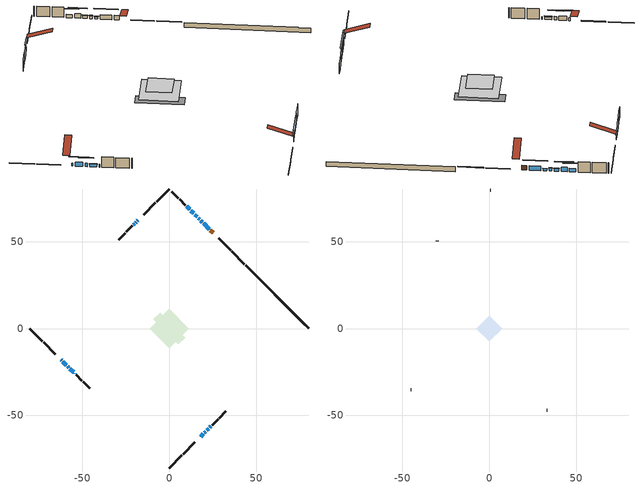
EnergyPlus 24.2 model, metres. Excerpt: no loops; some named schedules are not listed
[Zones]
conditioned space
 floor outside (Floor1 construction): -2.49,0 0,2.49 2.49,0 0,-2.49 z0.35
 floor adiabatic (AdiabaticFloorConstruction): -11.28,0 0,11.28 11.28,0 0,-11.28 z2.79
 floor foundation (Slab1 construction): -9.11,5.2 -5.2,9.11 9.11,-5.2 5.2,-9.11 z-1.94
 wall outside (RimJoist1 construction): 0,-80.38 7.31,-73.07 / -80.38,0 -73.07,-7.31 / 0,80.38 -7.31,73.07 / 43.3,37.08 35.99,44.4 z0.35:0.65
 wall outside (RimJoist2 construction): 7.97,-72.41 14.8,-65.58 / -72.41,-7.97 -65.58,-14.8 / -7.97,72.41 -14.8,65.58 / 35.33,45.05 28.5,51.88 z0.35:0.65
 wall outside (AdiabaticWallConstruction 1): 25.26,55.12 23.75,56.63 z0.35:2.38
 wall outside (AdiabaticWallConstruction): -62.35,-18.04 -62.02,-18.36 / 17.5,62.88 16.75,63.63 / -57.21,-23.17 -55.16,-25.22 / -54.51,-25.88 -54.36,-26.02 / -19.02,61.37 -19.31,61.07 / -19.97,60.41 -20.65,59.73 / 23.35,-57.03 24.03,-56.35 z0.35:1.57; 23.09,57.29 19.79,60.6 / 14.1,66.28 12.42,67.97 z0.35:2.38; -18.04,62.35 -18.36,62.02 z0.35:1.49; 18.04,-62.35 19.65,-60.73 z0.35:2.89; 20.31,-60.07 20.96,-59.42 z0.35:1.47; -61.36,-19.02 -59.21,-21.17 z0.35:2.23; -58.55,-21.83 -57.87,-22.51 z0.35:1.98; 19.13,61.25 18.16,62.22 z0.35:1.19; 16.09,64.29 14.76,65.62 z0.35:1.55; 21.61,-58.77 22.69,-57.69 z0.35:0.91; 11.76,68.62 10,70.38 z0.35:1.87
 wall outside (Wall1 construction): 24.69,-55.69 28.09,-52.29 / -53.7,-26.68 -50.3,-30.08 / -21.31,59.07 -24.71,55.67 / 9.34,71.04 5.94,74.44 z0.35:5.23
 wall outside (Wall2 construction): 28.75,-51.63 32.58,-47.81 / -49.64,-30.74 -45.82,-34.57 / -25.37,55.01 -29.2,51.19 / 5.28,75.1 1.45,78.93 z0.35:5.23
 wall foundation (FoundationWall1 construction): 43.96,36.42,-1.94 43.96,36.42,0.35 76.74,3.64,0.35 76.74,3.64,0.18 80.38,0,0.18 80.38,0,-1.94
 window (WindowConstruction 12): -62.34,-18.04 -62.02,-18.36 z0.35:1.57
 window (WindowConstruction 2): 23.09,57.29 19.79,60.6 z0.35:2.38
 window (WindowConstruction 3): -18.04,62.34 -18.36,62.02 z0.35:1.49
 window (WindowConstruction 4): 18.04,-62.34 19.65,-60.73 z0.35:2.89
 window (WindowConstruction 5): 20.31,-60.07 20.96,-59.42 z0.35:1.47
 window (WindowConstruction 6): -61.36,-19.02 -59.21,-21.17 z0.35:2.23
 window (WindowConstruction 7): -58.55,-21.83 -57.87,-22.51 z0.35:1.97
 window (WindowConstruction 8): 19.13,61.25 18.16,62.22 z0.35:1.19
 window (WindowConstruction 9): 17.5,62.88 16.75,63.63 z0.35:1.57
 window (WindowConstruction 10): 16.09,64.29 14.76,65.62 z0.35:1.54
 window (WindowConstruction 11): -57.21,-23.17 -55.16,-25.22 z0.35:1.57
 window (WindowConstruction 17): 21.61,-58.77 22.69,-57.69 z0.35:0.91
 window (WindowConstruction 13): -54.51,-25.88 -54.36,-26.02 z0.35:1.57
 window (WindowConstruction 14): -19.02,61.36 -19.31,61.07 z0.35:1.57
 window (WindowConstruction 15): -19.97,60.41 -20.65,59.73 z0.35:1.57
 window (WindowConstruction 16): 23.35,-57.03 24.03,-56.35 z0.35:1.57
 window (WindowConstruction): 14.1,66.28 12.42,67.97 z0.35:2.38
 window (WindowConstruction 1): 11.76,68.62 10,70.38 z0.35:1.87
 door (Door): 25.26,55.12 23.75,56.63 z0.35:2.38
 ceiling adiabatic (AdiabaticFloorConstruction): 0,-11.28 11.28,0 0,11.28 -11.28,0 z2.79
attic - vented
 floor to conditioned space (Floor2 construction Reversed): -7.49,0 0,7.49 7.49,0 0,-7.49 z5.23
 wall outside (Wall3 construction): 33.23,-47.15 33.37,-47.01 / -45.16,-35.22 -45.02,-35.36 / -29.85,50.53 -29.99,50.39 / 0.8,79.58 0.66,79.72 z0.35:5.23
 roof outside (Roof1 construction): 17.38,-63,5.23 10.09,-55.71,8.67 8.16,-57.63,8.67 15.46,-64.92,5.23; -63,-17.38,5.23 -55.71,-10.09,8.67 -57.63,-8.16,8.67 -64.92,-15.46,5.23; -17.38,63,5.23 -10.09,55.71,8.67 -8.16,57.63,8.67 -15.46,64.92,5.23; 25.92,54.46,5.23 18.63,47.17,8.67 20.55,45.24,8.67 27.84,52.54,5.23
shading: 17.92,62.46 24.96,55.42 25.25,55.72 18.21,62.75 z5.02; -20.23,60.16 -16.17,64.21 -16.46,64.5 -20.52,60.45 z4.13; 21.52,-58.86 16.17,-64.21 16.46,-64.5 21.81,-59.15 z5.53; 22.82,-57.56 18.44,-61.94 18.73,-62.23 23.11,-57.85 z4.11; -57.34,-23.04 -63.23,-17.15 -63.52,-17.44 -57.63,-23.33 z4.87; -56,-24.38 -60.42,-19.96 -60.71,-20.25 -56.29,-24.67 z4.61; 18.02,62.36 19.27,61.11 19.56,61.4 18.31,62.66 z1.39; 16.61,63.78 17.64,62.74 17.94,63.03 16.9,64.07 z1.77; 14.62,65.76 16.23,64.15 16.52,64.44 14.91,66.05 z1.75; -55.02,-25.36 -57.35,-23.03 -57.65,-23.32 -55.31,-25.65 z1.77; 26.29,-54.1 18.02,-62.36 18.31,-62.65 26.58,-54.39 z5.99; 10.55,69.83 15.97,64.41 16.26,64.7 10.84,70.12 z5.02; 8.13,72.25 13.63,66.76 13.92,67.05 8.42,72.54 z4.51
[Building]
Building 1: Terrain=Suburbs
[Site:Location]
Toronto City Centre_ON: Latitude {deg}=43.63; Longitude {deg}=-79.39; Time Zone {hr}=-5; Elevation {m}=77; Keep Site Location Information=Yes
[Site:GroundTemperature:Shallow]
5.01852, 3.26908, 3.12898, 3.95918, 7.29196, 10.6092, 13.4851, 15.3069, 15.4617, 13.9799, 11.1774, 7.9619
[Site:WaterMainsTemperature]
Calculation Method=Schedule; Temperature Schedule=mains temperature schedule
[Material] Roughness=Rough; Thermal Absorptance=0.9
Name | Thickness {m} | Conductivity {W/m-K} | Density {kg/m3} | Specific Heat {J/kg-K} | Solar Absorptance | Visible Absorptance
asphalt or fiberglass shingles | 0.00635 | 0.162714 | 1121.4 | 1465.45 | 0.4 | 0.4
ceiling loosefill ins | 0.0846667 | 0.0480833 | 16.02 | 1046.75 | 0.7 | 0.7
ceiling stud and cavity | 0.1397 | 0.126736 | 65.682 | 1177.47 | 0.7 | 0.7
concrete 4.0 in. | 0.1016 | 1.803125 | 2242.8 | 837.4 | 0.7 | 0.7
concrete 8.0 in. | 0.2032 | 1.803125 | 2242.8 | 837.4 | 0.7 | 0.7
door material | 0.04445 | 0.053851 | 512.64 | 1214.23 | 0.7 | 0.7
exterior vertical ins | 0.0102688 | 0.029427 | 32.04 | 1214.23 | 0.7 | 0.7
floor covering | 0.0127 | 0.0433444 | 54.468 | 1339.84 | 0.6 | 0.6
floor rigid ins | 0.051816 | 0.029427 | 32.04 | 1214.23 | 0.7 | 0.7
floor rigid ins 1; wall rigid ins | 0.512978 | 0.029427 | 32.04 | 1214.23 | 0.7 | 0.7
floor stud and cavity | 0.1397 | 0.35706 | 92.3553 | 1139.71 | 0.7 | 0.7
floor stud and cavity 1 | 0.1397 | 1.75129 | 37.0049 | 1207.88 | 0.7 | 0.7
furniture material conditioned space 1 | 0.1524 | 0.115458 | 640.8 | 1214.23 | 0.6 | 0.6
gypsum board | 0.0127 | 0.160291 | 801 | 837.4 | 0.6 | 0.6
gypsum board 1 | 0.0127 | 0.160291 | 801 | 837.4 | 0.7 | 0.7
osb sheathing 0.5 in. | 0.0127 | 0.115458 | 512.64 | 1214.23 | 0.7 | 0.7
osb sheathing 0.75 in. | 0.01905 | 0.115458 | 512.64 | 1214.23 | 0.7 | 0.7
osb sheathing 2.0 in. | 0.0508 | 0.115458 | 512.64 | 1214.23 | 0.7 | 0.7
rim joist stud and cavity | 0.0508 | 0.0451784 | 125.044 | 1163.47 | 0.6 | 0.6
rim joist stud and cavity 1 | 0.0508 | 0.0381321 | 125.044 | 1163.47 | 0.6 | 0.6
wall stud and cavity | 0.1397 | 0.097828 | 139.0536 | 1170.24 | 0.7 | 0.7
wall stud and cavity 1 | 0.1397 | 0.0980698 | 139.0536 | 1170.24 | 0.7 | 0.7
wall stud and cavity 2 | 0.0889 | 6.9971 | 50.32683 | 1063.81 | 0.6 | 0.6
wall stud and cavity 3 | 0.0889 | 0.380278 | 52.3479 | 1209.89 | 0.7 | 0.7
wall stud and cavity 4 | 0.0889 | 0.391764 | 83.0341 | 1211.67 | 0.7 | 0.7
wood siding | 0.0254 | 0.102417 | 544.68 | 1172.36 | 0.4 | 0.4
wood siding 1 | 0.00254 | 0.102417 | 544.68 | 1172.36 | 0.4 | 0.4
wood siding 2; wood siding 3; wood siding 4 | 0.0254 | 0.102417 | 544.68 | 1172.36 | 0.7 | 0.7
[WindowMaterial:SimpleGlazingSystem]
Name | U-Factor {W/m2-K} | Solar Heat Gain Coefficient
WindowMaterial | 2.353531 | 0.57
WindowMaterial 1 | 2.18149 | 0.65
WindowMaterial 10 | 2.3717 | 0.56
WindowMaterial 11 | 2.49037 | 0.51
WindowMaterial 12 | 2.824805 | 0.38
WindowMaterial 13 | 2.86285 | 0.38
WindowMaterial 14 | 2.322302 | 0.56
WindowMaterial 15 | 2.33479 | 0.6
WindowMaterial 16 | 2.4563 | 0.55
WindowMaterial 2 | 2.12698 | 0.67
WindowMaterial 3 | 2.46539 | 0.55
WindowMaterial 4 | 2.146284 | 0.67
WindowMaterial 5 | 2.31549 | 0.6
WindowMaterial 6 | 2.15083 | 0.66
WindowMaterial 7 | 2.43075 | 0.54
WindowMaterial 8 | 2.64424 | 0.44
WindowMaterial 9 | 2.47618 | 0.52
[Construction]
AdiabaticFloorConstruction: floor stud and cavity 1, floor rigid ins 1, osb sheathing 0.75 in., floor covering
AdiabaticWallConstruction: wood siding 3, wall rigid ins, wall stud and cavity 3, gypsum board
AdiabaticWallConstruction 1: wood siding 4, wall rigid ins, wall stud and cavity 3, gypsum board
Door: door material
Floor1 construction: floor stud and cavity, floor rigid ins, osb sheathing 0.75 in., floor covering
Floor2 construction Reversed: gypsum board, ceiling stud and cavity, ceiling loosefill ins
FoundationWall1 construction: concrete 8.0 in., gypsum board 1
furniture construction conditioned space 1: furniture material conditioned space 1
PartitionWallConstruction: gypsum board, wall stud and cavity 4, gypsum board
RimJoist1 construction: wood siding 2, osb sheathing 2.0 in., rim joist stud and cavity
RimJoist2 construction: wood siding 2, osb sheathing 2.0 in., rim joist stud and cavity 1
Roof1 construction: asphalt or fiberglass shingles
Slab1 construction: concrete 4.0 in.
Wall1 construction: wood siding, osb sheathing 0.5 in., wall stud and cavity, gypsum board
Wall2 construction: wood siding, osb sheathing 0.5 in., wall stud and cavity 1, gypsum board
Wall3 construction: wood siding 1, wall stud and cavity 2
WindowConstruction: WindowMaterial
WindowConstruction 1: WindowMaterial 1
WindowConstruction 10: WindowMaterial 10
WindowConstruction 11: WindowMaterial 11
WindowConstruction 12: WindowMaterial 12
WindowConstruction 13: WindowMaterial 13
WindowConstruction 14: WindowMaterial 14
WindowConstruction 15; WindowConstruction 16: WindowMaterial 15
WindowConstruction 17: WindowMaterial 16
WindowConstruction 2: WindowMaterial 2
WindowConstruction 3: WindowMaterial 3
WindowConstruction 4: WindowMaterial 4
WindowConstruction 5: WindowMaterial 5
WindowConstruction 6: WindowMaterial 6
WindowConstruction 7: WindowMaterial 7
WindowConstruction 8: WindowMaterial 8
WindowConstruction 9: WindowMaterial 9
[Zone] Multiplier=1; Part of Total Floor Area=Yes
Name | Volume {m3}
attic - vented | 62.6213
conditioned space | 953.4
[Space]
Name | Zone | Volume {m3}
attic - vented 1 | attic - vented | 62.6213
conditioned space 1 | conditioned space | 953.4
[ZoneInfiltration:EffectiveLeakageArea]
infil attic - vented 1: Zone or Space=attic - vented 1; Schedule=Always On Discrete; Effective Air Leakage Area {cm2}=4723.37; Stack Coefficient=0.000578247; Wind Coefficient=1.62471e-05
[ZoneMixing]
whole house fan mix: Zone or Space=attic - vented; Schedule=Always On Continuous; Design Flow Rate Calculation Method=Flow/Zone; Design Flow Rate {m3/s}=0; Source Zone or Space=conditioned space
[SurfaceProperty:ExposedFoundationPerimeter]
Slab1: Exposed Perimeter Calculation Method=TotalExposedPerimeter; Total Exposed Perimeter {m}=51.512
[InternalMass] Zone or ZoneList=conditioned space; Space or SpaceList=conditioned space 1
Name | Construction | Surface Area {m2}
furniture mass conditioned space 1 | furniture construction conditioned space 1 | 151.428
partition wall mass | PartitionWallConstruction | 378.57
[Lights]
interior lighting: Zone or ZoneList or Space or SpaceList=conditioned space 1; Schedule=interior lighting schedule; Design Level Calculation Method=LightingLevel; Lighting Level {W}=343.2; Return Air Fraction=0; Fraction Radiant=0.6; Fraction Visible=0.2; Fraction Replaceable=1
[People]
occupants: Zone or ZoneList or Space or SpaceList=conditioned space 1; Number of People Schedule=occupants schedule; Number of People Calculation Method=People; Number of People=3; Fraction Radiant=0.314171; Sensible Heat Fraction=0.56303; Activity Level Schedule=occupants activity schedule; Carbon Dioxide Generation Rate {m3/s-W}=0; Enable ASHRAE 55 Comfort Warnings=No; Mean Radiant Temperature Calculation Type=EnclosureAveraged
[ElectricEquipment] Zone or ZoneList or Space or SpaceList=conditioned space 1; Design Level Calculation Method=EquipmentLevel
Name | Schedule | Design Level {W} | Fraction Latent | Fraction Radiant | Fraction Lost
clothes dryer | clothes dryer schedule | 140.772 | 0.015 | 0.081 | 0.85
clothes washer | clothes washer schedule | 32.1985 | 0.03 | 0.162 | 0.7
cooking range | cooking range schedule | 215.147 | 0.08 | 0.432 | 0.2
dishwasher | dishwasher schedule | 66.8632 | 0.3 | 0.18 | 0.4
fridge | fridge schedule | 72.9452 | 0 | 0.6 | 0
mech vent bath fan 0 | mech vent bath fan 0 schedule | 50.2 | 0 | 0 | 1
mech vent bath fan 1 | mech vent bath fan 1 schedule | 50.2 | 0 | 0 | 1
mech vent bath fan 2 | mech vent bath fan 2 schedule | 50.2 | 0 | 0 | 1
mech vent house fan | mech vent house fan schedule | 0 | 0 | 0 | 1
mech vent house fan cfis | mech vent house fan cfis schedule | 0 | 0 | 0 | 0
mech vent range fan 0 | mech vent range fan 0 schedule | 57 | 0 | 0 | 1
misc plug loads | misc plug loads schedule | 494.7 | 0.045 | 0.513 | 0.1
whole house fan | Always On Discrete | 0 | 0 | 0 | 1
[OtherEquipment] Zone or ZoneList or Space or SpaceList=conditioned space 1; Design Level Calculation Method=EquipmentLevel
Name | Fuel Type | Schedule | Design Level {W} | Fraction Latent | Fraction Radiant | Fraction Lost
clothes dryer 1 | Electricity | clothes dryer schedule | 0 | 0.015 | 0.081 | 0.85
cooking range 1 | Electricity | cooking range schedule | 0 | 0.08 | 0.432 | 0.2
general water use latent | None | general water use schedule | 62.594 | 1 | 0 | 0
general water use sensible | None | general water use schedule | -61.6891 | 0 | 0.6 | 0
mech vent house fan latent load | None | Always On Discrete | 0 | 1 | 0 | 0
mech vent house fan sensible load | None | Always On Discrete | 0 | 0 | 0 | 0
water heater energy adjustment1 | NaturalGas | Always On Discrete | 0.01 | 0 | 0 | 1
[ZoneInfiltration:DesignFlowRate] Zone or ZoneList or Space or SpaceList=conditioned space 1; Schedule=Always On Discrete; Design Flow Rate Calculation Method=Flow/Zone; Design Flow Rate {m3/s}=0
infil flow; natural vent flow; whole house fan flow
[Foundation:Kiva]
Foundation Kiva 1: Initial Indoor Air Temperature {C}=18; Wall Height Above Grade {m}=0.350002; Wall Depth Below Slab {m}=0.2032; Custom Block Material Name 1=exterior vertical ins; Custom Block Depth 1 {m}=2.28999; Custom Block X Position 1 {m}=0.2159; Custom Block Z Position 1 {m}=0
[Foundation:Kiva:Settings]
Soil Conductivity {W/m-K}=0.849921; Soil Density {kg/m3}=1842.3; Soil Specific Heat {J/kg-K}=418.7; Ground Solar Absorptivity=0.9; Ground Thermal Absorptivity=0.9; Ground Surface Roughness {m}=0.03; Far-Field Width {m}=40; Deep-Ground Boundary Condition=ZeroFlux; Deep-Ground Depth {m}=40; Minimum Cell Dimension {m}=0.2; Maximum Cell Growth Coefficient=3; Simulation Timestep=Timestep
[Exterior:Lights]
exterior lighting: Schedule=exterior lighting schedule; Design Level {W}=75.6
[Schedule:Constant]
Name | Hourly Value
Always On Continuous; mech vent house fan schedule; mech vent house fan cfis schedule; Always On Discrete | 1
occupants activity schedule | 117.228
fridge schedule | 0
[Schedule:Week:Daily]
interior lighting schedule Week Rule - Jan1-Jan27: interior lighting schedule day, interior lighting schedule day, interior lighting schedule day, interior lighting schedule day, interior lighting schedule day, interior lighting schedule day, interior lighting schedule day, interior lighting schedule default day, interior lighting schedule default day, interior lighting schedule default day, interior lighting schedule default day, interior lighting schedule default day
interior lighting schedule Week Rule - Jan28-Feb3: interior lighting schedule day, interior lighting schedule day, interior lighting schedule day, interior lighting schedule day, interior lighting schedule day 1, interior lighting schedule day 1, interior lighting schedule day 1, interior lighting schedule default day, interior lighting schedule default day, interior lighting schedule default day, interior lighting schedule default day, interior lighting schedule default day
interior lighting schedule Week Rule - Feb4-Feb24: interior lighting schedule day 1, interior lighting schedule day 1, interior lighting schedule day 1, interior lighting schedule day 1, interior lighting schedule day 1, interior lighting schedule day 1, interior lighting schedule day 1, interior lighting schedule default day, interior lighting schedule default day, interior lighting schedule default day, interior lighting schedule default day, interior lighting schedule default day
interior lighting schedule Week Rule - Feb25-Mar3: interior lighting schedule day 1, interior lighting schedule day 1, interior lighting schedule day 1, interior lighting schedule day 1, interior lighting schedule day 2, interior lighting schedule day 2, interior lighting schedule day 2, interior lighting schedule default day, interior lighting schedule default day, interior lighting schedule default day, interior lighting schedule default day, interior lighting schedule default day
interior lighting schedule Week Rule - Mar4-Mar31: interior lighting schedule day 2, interior lighting schedule day 2, interior lighting schedule day 2, interior lighting schedule day 2, interior lighting schedule day 2, interior lighting schedule day 2, interior lighting schedule day 2, interior lighting schedule default day, interior lighting schedule default day, interior lighting schedule default day, interior lighting schedule default day, interior lighting schedule default day
interior lighting schedule Week Rule - Apr1-Apr28: interior lighting schedule day 3, interior lighting schedule day 3, interior lighting schedule day 3, interior lighting schedule day 3, interior lighting schedule day 3, interior lighting schedule day 3, interior lighting schedule day 3, interior lighting schedule default day, interior lighting schedule default day, interior lighting schedule default day, interior lighting schedule default day, interior lighting schedule default day
interior lighting schedule Week Rule - Apr29-May5: interior lighting schedule day 3, interior lighting schedule day 3, interior lighting schedule day 4, interior lighting schedule day 4, interior lighting schedule day 4, interior lighting schedule day 4, interior lighting schedule day 4, interior lighting schedule default day, interior lighting schedule default day, interior lighting schedule default day, interior lighting schedule default day, interior lighting schedule default day
interior lighting schedule Week Rule - May6-May26: interior lighting schedule day 4, interior lighting schedule day 4, interior lighting schedule day 4, interior lighting schedule day 4, interior lighting schedule day 4, interior lighting schedule day 4, interior lighting schedule day 4, interior lighting schedule default day, interior lighting schedule default day, interior lighting schedule default day, interior lighting schedule default day, interior lighting schedule default day
interior lighting schedule Week Rule - May27-Jun2: interior lighting schedule day 4, interior lighting schedule day 4, interior lighting schedule day 4, interior lighting schedule day 4, interior lighting schedule day 4, interior lighting schedule day 5, interior lighting schedule day 5, interior lighting schedule default day, interior lighting schedule default day, interior lighting schedule default day, interior lighting schedule default day, interior lighting schedule default day
interior lighting schedule Week Rule - Jun3-Jun30: interior lighting schedule day 5, interior lighting schedule day 5, interior lighting schedule day 5, interior lighting schedule day 5, interior lighting schedule day 5, interior lighting schedule day 5, interior lighting schedule day 5, interior lighting schedule default day, interior lighting schedule default day, interior lighting schedule default day, interior lighting schedule default day, interior lighting schedule default day
interior lighting schedule Week Rule - Jul1-Jul28: interior lighting schedule day 6, interior lighting schedule day 6, interior lighting schedule day 6, interior lighting schedule day 6, interior lighting schedule day 6, interior lighting schedule day 6, interior lighting schedule day 6, interior lighting schedule default day, interior lighting schedule default day, interior lighting schedule default day, interior lighting schedule default day, interior lighting schedule default day
interior lighting schedule Week Rule - Jul29-Aug4: interior lighting schedule day 6, interior lighting schedule day 6, interior lighting schedule day 6, interior lighting schedule day 7, interior lighting schedule day 7, interior lighting schedule day 7, interior lighting schedule day 7, interior lighting schedule default day, interior lighting schedule default day, interior lighting schedule default day, interior lighting schedule default day, interior lighting schedule default day
interior lighting schedule Week Rule - Aug5-Aug25: interior lighting schedule day 7, interior lighting schedule day 7, interior lighting schedule day 7, interior lighting schedule day 7, interior lighting schedule day 7, interior lighting schedule day 7, interior lighting schedule day 7, interior lighting schedule default day, interior lighting schedule default day, interior lighting schedule default day, interior lighting schedule default day, interior lighting schedule default day
interior lighting schedule Week Rule - Aug26-Sep1: interior lighting schedule day 7, interior lighting schedule day 7, interior lighting schedule day 7, interior lighting schedule day 7, interior lighting schedule day 7, interior lighting schedule day 7, interior lighting schedule day 8, interior lighting schedule default day, interior lighting schedule default day, interior lighting schedule default day, interior lighting schedule default day, interior lighting schedule default day
interior lighting schedule Week Rule - Sep2-Sep29: interior lighting schedule day 8, interior lighting schedule day 8, interior lighting schedule day 8, interior lighting schedule day 8, interior lighting schedule day 8, interior lighting schedule day 8, interior lighting schedule day 8, interior lighting schedule default day, interior lighting schedule default day, interior lighting schedule default day, interior lighting schedule default day, interior lighting schedule default day
interior lighting schedule Week Rule - Sep30-Oct6: interior lighting schedule day 8, interior lighting schedule day 9, interior lighting schedule day 9, interior lighting schedule day 9, interior lighting schedule day 9, interior lighting schedule day 9, interior lighting schedule day 9, interior lighting schedule default day, interior lighting schedule default day, interior lighting schedule default day, interior lighting schedule default day, interior lighting schedule default day
interior lighting schedule Week Rule - Oct7-Oct27: interior lighting schedule day 9, interior lighting schedule day 9, interior lighting schedule day 9, interior lighting schedule day 9, interior lighting schedule day 9, interior lighting schedule day 9, interior lighting schedule day 9, interior lighting schedule default day, interior lighting schedule default day, interior lighting schedule default day, interior lighting schedule default day, interior lighting schedule default day
interior lighting schedule Week Rule - Oct28-Nov3: interior lighting schedule day 9, interior lighting schedule day 9, interior lighting schedule day 9, interior lighting schedule day 9, interior lighting schedule day 10, interior lighting schedule day 10, interior lighting schedule day 10, interior lighting schedule default day, interior lighting schedule default day, interior lighting schedule default day, interior lighting schedule default day, interior lighting schedule default day
interior lighting schedule Week Rule - Nov4-Nov24: interior lighting schedule day 10, interior lighting schedule day 10, interior lighting schedule day 10, interior lighting schedule day 10, interior lighting schedule day 10, interior lighting schedule day 10, interior lighting schedule day 10, interior lighting schedule default day, interior lighting schedule default day, interior lighting schedule default day, interior lighting schedule default day, interior lighting schedule default day
interior lighting schedule Week Rule - Nov25-Dec1: interior lighting schedule day 10, interior lighting schedule day 10, interior lighting schedule day 10, interior lighting schedule day 10, interior lighting schedule day 10, interior lighting schedule day 10, interior lighting schedule day 11, interior lighting schedule default day, interior lighting schedule default day, interior lighting schedule default day, interior lighting schedule default day, interior lighting schedule default day
interior lighting schedule Week Rule - Dec2-Dec31: interior lighting schedule day 11, interior lighting schedule day 11, interior lighting schedule day 11, interior lighting schedule day 11, interior lighting schedule day 11, interior lighting schedule day 11, interior lighting schedule day 11, interior lighting schedule default day, interior lighting schedule default day, interior lighting schedule default day, interior lighting schedule default day, interior lighting schedule default day
occupants schedule Week Rule - Jan1-Dec31: occupants schedule day, occupants schedule day, occupants schedule day, occupants schedule day, occupants schedule day, occupants schedule day, occupants schedule day, occupants schedule default day, occupants schedule default day, occupants schedule default day, occupants schedule default day, occupants schedule default day
clothes dryer schedule Week Rule - Jan1-Dec31: clothes dryer schedule day, clothes dryer schedule day, clothes dryer schedule day, clothes dryer schedule day, clothes dryer schedule day, clothes dryer schedule day, clothes dryer schedule day, clothes dryer schedule default day, clothes dryer schedule default day, clothes dryer schedule default day, clothes dryer schedule default day, clothes dryer schedule default day
clothes washer schedule Week Rule - Jan1-Dec31: clothes washer schedule day, clothes washer schedule day, clothes washer schedule day, clothes washer schedule day, clothes washer schedule day, clothes washer schedule day, clothes washer schedule day, clothes washer schedule default day, clothes washer schedule default day, clothes washer schedule default day, clothes washer schedule default day, clothes washer schedule default day
cooking range schedule Week Rule - Jan1-Dec31: cooking range schedule day, cooking range schedule day, cooking range schedule day, cooking range schedule day, cooking range schedule day, cooking range schedule day, cooking range schedule day, cooking range schedule default day, cooking range schedule default day, cooking range schedule default day, cooking range schedule default day, cooking range schedule default day
dishwasher schedule Week Rule - Jan1-Dec31: dishwasher schedule day, dishwasher schedule day, dishwasher schedule day, dishwasher schedule day, dishwasher schedule day, dishwasher schedule day, dishwasher schedule day, dishwasher schedule default day, dishwasher schedule default day, dishwasher schedule default day, dishwasher schedule default day, dishwasher schedule default day
mech vent bath fan 0 schedule Week Rule - Jan1-Dec31: mech vent bath fan 0 schedule day, mech vent bath fan 0 schedule day, mech vent bath fan 0 schedule day, mech vent bath fan 0 schedule day, mech vent bath fan 0 schedule day, mech vent bath fan 0 schedule day, mech vent bath fan 0 schedule day, mech vent bath fan 0 schedule default day, mech vent bath fan 0 schedule default day, mech vent bath fan 0 schedule default day, mech vent bath fan 0 schedule default day, mech vent bath fan 0 schedule default day
mech vent bath fan 1 schedule Week Rule - Jan1-Dec31: mech vent bath fan 1 schedule day, mech vent bath fan 1 schedule day, mech vent bath fan 1 schedule day, mech vent bath fan 1 schedule day, mech vent bath fan 1 schedule day, mech vent bath fan 1 schedule day, mech vent bath fan 1 schedule day, mech vent bath fan 1 schedule default day, mech vent bath fan 1 schedule default day, mech vent bath fan 1 schedule default day, mech vent bath fan 1 schedule default day, mech vent bath fan 1 schedule default day
mech vent bath fan 2 schedule Week Rule - Jan1-Dec31: mech vent bath fan 2 schedule day, mech vent bath fan 2 schedule day, mech vent bath fan 2 schedule day, mech vent bath fan 2 schedule day, mech vent bath fan 2 schedule day, mech vent bath fan 2 schedule day, mech vent bath fan 2 schedule day, mech vent bath fan 2 schedule default day, mech vent bath fan 2 schedule default day, mech vent bath fan 2 schedule default day, mech vent bath fan 2 schedule default day, mech vent bath fan 2 schedule default day
mech vent range fan 0 schedule Week Rule - Jan1-Dec31: mech vent range fan 0 schedule day, mech vent range fan 0 schedule day, mech vent range fan 0 schedule day, mech vent range fan 0 schedule day, mech vent range fan 0 schedule day, mech vent range fan 0 schedule day, mech vent range fan 0 schedule day, mech vent range fan 0 schedule default day, mech vent range fan 0 schedule default day, mech vent range fan 0 schedule default day, mech vent range fan 0 schedule default day, mech vent range fan 0 schedule default day
misc plug loads schedule Week Rule - Jan1-Dec31: misc plug loads schedule day, misc plug loads schedule day, misc plug loads schedule day, misc plug loads schedule day, misc plug loads schedule day, misc plug loads schedule day, misc plug loads schedule day, misc plug loads schedule default day, misc plug loads schedule default day, misc plug loads schedule default day, misc plug loads schedule default day, misc plug loads schedule default day
general water use schedule Week Rule - Jan1-Dec31: general water use schedule day, general water use schedule day, general water use schedule day, general water use schedule day, general water use schedule day, general water use schedule day, general water use schedule day, general water use schedule default day, general water use schedule default day, general water use schedule default day, general water use schedule default day, general water use schedule default day
exterior lighting schedule Week Rule - Jan1-Jan27: exterior lighting schedule day, exterior lighting schedule day, exterior lighting schedule day, exterior lighting schedule day, exterior lighting schedule day, exterior lighting schedule day, exterior lighting schedule day, exterior lighting schedule default day, exterior lighting schedule default day, exterior lighting schedule default day, exterior lighting schedule default day, exterior lighting schedule default day
exterior lighting schedule Week Rule - Jan28-Feb3: exterior lighting schedule day, exterior lighting schedule day, exterior lighting schedule day, exterior lighting schedule day, exterior lighting schedule day 1, exterior lighting schedule day 1, exterior lighting schedule day 1, exterior lighting schedule default day, exterior lighting schedule default day, exterior lighting schedule default day, exterior lighting schedule default day, exterior lighting schedule default day
exterior lighting schedule Week Rule - Feb4-Feb24: exterior lighting schedule day 1, exterior lighting schedule day 1, exterior lighting schedule day 1, exterior lighting schedule day 1, exterior lighting schedule day 1, exterior lighting schedule day 1, exterior lighting schedule day 1, exterior lighting schedule default day, exterior lighting schedule default day, exterior lighting schedule default day, exterior lighting schedule default day, exterior lighting schedule default day
exterior lighting schedule Week Rule - Feb25-Mar3: exterior lighting schedule day 1, exterior lighting schedule day 1, exterior lighting schedule day 1, exterior lighting schedule day 1, exterior lighting schedule day 2, exterior lighting schedule day 2, exterior lighting schedule day 2, exterior lighting schedule default day, exterior lighting schedule default day, exterior lighting schedule default day, exterior lighting schedule default day, exterior lighting schedule default day
exterior lighting schedule Week Rule - Mar4-Mar31: exterior lighting schedule day 2, exterior lighting schedule day 2, exterior lighting schedule day 2, exterior lighting schedule day 2, exterior lighting schedule day 2, exterior lighting schedule day 2, exterior lighting schedule day 2, exterior lighting schedule default day, exterior lighting schedule default day, exterior lighting schedule default day, exterior lighting schedule default day, exterior lighting schedule default day
exterior lighting schedule Week Rule - Apr1-Apr28: exterior lighting schedule day 3, exterior lighting schedule day 3, exterior lighting schedule day 3, exterior lighting schedule day 3, exterior lighting schedule day 3, exterior lighting schedule day 3, exterior lighting schedule day 3, exterior lighting schedule default day, exterior lighting schedule default day, exterior lighting schedule default day, exterior lighting schedule default day, exterior lighting schedule default day
exterior lighting schedule Week Rule - Apr29-May5: exterior lighting schedule day 3, exterior lighting schedule day 3, exterior lighting schedule day 4, exterior lighting schedule day 4, exterior lighting schedule day 4, exterior lighting schedule day 4, exterior lighting schedule day 4, exterior lighting schedule default day, exterior lighting schedule default day, exterior lighting schedule default day, exterior lighting schedule default day, exterior lighting schedule default day
exterior lighting schedule Week Rule - May6-May26: exterior lighting schedule day 4, exterior lighting schedule day 4, exterior lighting schedule day 4, exterior lighting schedule day 4, exterior lighting schedule day 4, exterior lighting schedule day 4, exterior lighting schedule day 4, exterior lighting schedule default day, exterior lighting schedule default day, exterior lighting schedule default day, exterior lighting schedule default day, exterior lighting schedule default day
exterior lighting schedule Week Rule - May27-Jun2: exterior lighting schedule day 4, exterior lighting schedule day 4, exterior lighting schedule day 4, exterior lighting schedule day 4, exterior lighting schedule day 4, exterior lighting schedule day 5, exterior lighting schedule day 5, exterior lighting schedule default day, exterior lighting schedule default day, exterior lighting schedule default day, exterior lighting schedule default day, exterior lighting schedule default day
exterior lighting schedule Week Rule - Jun3-Jun30: exterior lighting schedule day 5, exterior lighting schedule day 5, exterior lighting schedule day 5, exterior lighting schedule day 5, exterior lighting schedule day 5, exterior lighting schedule day 5, exterior lighting schedule day 5, exterior lighting schedule default day, exterior lighting schedule default day, exterior lighting schedule default day, exterior lighting schedule default day, exterior lighting schedule default day
[Schedule:Year]
interior lighting schedule: interior lighting schedule Week Rule - Jan1-Jan27, 1, 1, 1, 27, interior lighting schedule Week Rule - Jan28-Feb3, 1, 28, 2, 3, interior lighting schedule Week Rule - Feb4-Feb24, 2, 4, 2, 24, interior lighting schedule Week Rule - Feb25-Mar3, 2, 25, 3, 3, interior lighting schedule Week Rule - Mar4-Mar31, 3, 4, 3, 31, interior lighting schedule Week Rule - Apr1-Apr28, 4, 1, 4, 28, interior lighting schedule Week Rule - Apr29-May5, 4, 29, 5, 5, interior lighting schedule Week Rule - May6-May26, 5, 6, 5, 26, interior lighting schedule Week Rule - May27-Jun2, 5, 27, 6, 2, interior lighting schedule Week Rule - Jun3-Jun30, 6, 3, 6, 30, interior lighting schedule Week Rule - Jul1-Jul28, 7, 1, 7, 28, interior lighting schedule Week Rule - Jul29-Aug4, 7, 29, 8, 4, interior lighting schedule Week Rule - Aug5-Aug25, 8, 5, 8, 25, interior lighting schedule Week Rule - Aug26-Sep1, 8, 26, 9, 1, interior lighting schedule Week Rule - Sep2-Sep29, 9, 2, 9, 29, interior lighting schedule Week Rule - Sep30-Oct6, 9, 30, 10, 6, interior lighting schedule Week Rule - Oct7-Oct27, 10, 7, 10, 27, interior lighting schedule Week Rule - Oct28-Nov3, 10, 28, 11, 3, interior lighting schedule Week Rule - Nov4-Nov24, 11, 4, 11, 24, interior lighting schedule Week Rule - Nov25-Dec1, 11, 25, 12, 1, interior lighting schedule Week Rule - Dec2-Dec31, 12, 2, 12, 31
occupants schedule: occupants schedule Week Rule - Jan1-Dec31, 1, 1, 12, 31
clothes dryer schedule: clothes dryer schedule Week Rule - Jan1-Dec31, 1, 1, 12, 31
clothes washer schedule: clothes washer schedule Week Rule - Jan1-Dec31, 1, 1, 12, 31
cooking range schedule: cooking range schedule Week Rule - Jan1-Dec31, 1, 1, 12, 31
dishwasher schedule: dishwasher schedule Week Rule - Jan1-Dec31, 1, 1, 12, 31
mech vent bath fan 0 schedule: mech vent bath fan 0 schedule Week Rule - Jan1-Dec31, 1, 1, 12, 31
mech vent bath fan 1 schedule: mech vent bath fan 1 schedule Week Rule - Jan1-Dec31, 1, 1, 12, 31
mech vent bath fan 2 schedule: mech vent bath fan 2 schedule Week Rule - Jan1-Dec31, 1, 1, 12, 31
mech vent range fan 0 schedule: mech vent range fan 0 schedule Week Rule - Jan1-Dec31, 1, 1, 12, 31
misc plug loads schedule: misc plug loads schedule Week Rule - Jan1-Dec31, 1, 1, 12, 31
general water use schedule: general water use schedule Week Rule - Jan1-Dec31, 1, 1, 12, 31
exterior lighting schedule: exterior lighting schedule Week Rule - Jan1-Jan27, 1, 1, 1, 27, exterior lighting schedule Week Rule - Jan28-Feb3, 1, 28, 2, 3, exterior lighting schedule Week Rule - Feb4-Feb24, 2, 4, 2, 24, exterior lighting schedule Week Rule - Feb25-Mar3, 2, 25, 3, 3, exterior lighting schedule Week Rule - Mar4-Mar31, 3, 4, 3, 31, exterior lighting schedule Week Rule - Apr1-Apr28, 4, 1, 4, 28, exterior lighting schedule Week Rule - Apr29-May5, 4, 29, 5, 5, exterior lighting schedule Week Rule - May6-May26, 5, 6, 5, 26, exterior lighting schedule Week Rule - May27-Jun2, 5, 27, 6, 2, exterior lighting schedule Week Rule - Jun3-Jun30, 6, 3, 6, 30, exterior lighting schedule Week Rule - Jul1-Jul28, 7, 1, 7, 28, exterior lighting schedule Week Rule - Jul29-Aug4, 7, 29, 8, 4, exterior lighting schedule Week Rule - Aug5-Aug25, 8, 5, 8, 25, exterior lighting schedule Week Rule - Aug26-Sep1, 8, 26, 9, 1, exterior lighting schedule Week Rule - Sep2-Sep29, 9, 2, 9, 29, exterior lighting schedule Week Rule - Sep30-Oct6, 9, 30, 10, 6, exterior lighting schedule Week Rule - Oct7-Oct27, 10, 7, 10, 27, exterior lighting schedule Week Rule - Oct28-Nov3, 10, 28, 11, 3, exterior lighting schedule Week Rule - Nov4-Nov24, 11, 4, 11, 24, exterior lighting schedule Week Rule - Nov25-Dec1, 11, 25, 12, 1, exterior lighting schedule Week Rule - Dec2-Dec31, 12, 2, 12, 31
[Schedule:Compact]
mains temperature schedule: Through: 01/01, For: AllDays, Until: 24:00, 8.80333, Through: 01/02, For: AllDays, Until: 24:00, 8.74333, Through: 01/03, For: AllDays, Until: 24:00, 8.68389, Through: 01/04, For: AllDays, Until: 24:00, 8.62611, Through: 01/05, For: AllDays, Until: 24:00, 8.56944, Through: 01/06, For: AllDays, Until: 24:00, 8.51389, Through: 01/07, For: AllDays, Until: 24:00, 8.45944, Through: 01/08, For: AllDays, Until: 24:00, 8.40611, Through: 01/09, For: AllDays, Until: 24:00, 8.35389, Through: 01/10, For: AllDays, Until: 24:00, 8.30278, Through: 01/11, For: AllDays, Until: 24:00, 8.25333, Through: 01/12, For: AllDays, Until: 24:00, 8.205, Through: 01/13, For: AllDays, Until: 24:00, 8.15778, Through: 01/14, For: AllDays, Until: 24:00, 8.11222, Through: 01/15, For: AllDays, Until: 24:00, 8.06778, Through: 01/16, For: AllDays, Until: 24:00, 8.02444, Through: 01/17, For: AllDays, Until: 24:00, 7.98222, Through: 01/18, For: AllDays, Until: 24:00, 7.94167, Through: 01/19, For: AllDays, Until: 24:00, 7.90222, Through: 01/20, For: AllDays, Until: 24:00, 7.86444, Through: 01/21, For: AllDays, Until: 24:00, 7.82778, Through: 01/22, For: AllDays, Until: 24:00, 7.79278, Through: 01/23, For: AllDays, Until: 24:00, 7.75889, Through: 01/24, For: AllDays, Until: 24:00, 7.72667, Through: 01/25, For: AllDays, Until: 24:00, 7.69556, Through: 01/26, For: AllDays, Until: 24:00, 7.66611, Through: 01/27, For: AllDays, Until: 24:00, 7.63778, Through: 01/28, For: AllDays, Until: 24:00, 7.61111, Through: 01/29, For: AllDays, Until: 24:00, 7.58556, Through: 01/30, For: AllDays, Until: 24:00, 7.56167, Through: 01/31, For: AllDays, Until: 24:00, 7.53944, Through: 02/01, For: AllDays, Until: 24:00, 7.51833, Through: 02/02, For: AllDays, Until: 24:00, 7.49889, Through: 02/03, For: AllDays, Until: 24:00, 7.48111, Through: 02/04, For: AllDays, Until: 24:00, 7.46444, Through: 02/05, For: AllDays, Until: 24:00, 7.44944, Through: 02/06, For: AllDays, Until: 24:00, 7.43556, Through: 02/07, For: AllDays, Until: 24:00, 7.42333, Through: 02/08, For: AllDays, Until: 24:00, 7.41278, Through: 02/09, For: AllDays, Until: 24:00, 7.40389, Through: 02/10, For: AllDays, Until: 24:00, 7.39611, Through: 02/11, For: AllDays, Until: 24:00, 7.39, Through: 02/12, For: AllDays, Until: 24:00, 7.38556, Through: 02/13, For: AllDays, Until: 24:00, 7.38222, Through: 02/14, For: AllDays, Until: 24:00, 7.38056, Through: 02/15, For: AllDays, Until: 24:00, 7.38056, Through: 02/16, For: AllDays, Until: 24:00, 7.38222, Through: 02/17, For: AllDays, Until: 24:00, 7.385, Through: 02/18, For: AllDays, Until: 24:00, 7.38944, Through: 02/19, For: AllDays, Until: 24:00, 7.395, Through: 02/20, For: AllDays, Until: 24:00, 7.40278, Through: 02/21, For: AllDays, Until: 24:00, 7.41167, Through: 02/22, For: AllDays, Until: 24:00, 7.42222, Through: 02/23, For: AllDays, Until: 24:00, 7.43389, Through: 02/24, For: AllDays, Until: 24:00, 7.44722, Through: 02/25, For: AllDays, Until: 24:00, 7.46222, Through: 02/26, For: AllDays, Until: 24:00, 7.47833, Through: 02/27, For: AllDays, Until: 24:00, 7.49611, Through: 02/28, For: AllDays, Until: 24:00, 7.51556, Through: 03/01, For: AllDays, Until: 24:00, 7.53667, Through: 03/02, For: AllDays, Until: 24:00, 7.55889, Through: 03/03, For: AllDays, Until: 24:00, 7.58222, Through: 03/04, For: AllDays, Until: 24:00, 7.60722, Through: 03/05, For: AllDays, Until: 24:00, 7.63389, Through: 03/06, For: AllDays, Until: 24:00, 7.66222, Through: 03/07, For: AllDays, Until: 24:00, 7.69111, Through: 03/08, For: AllDays, Until: 24:00, 7.72222, Through: 03/09, For: AllDays, Until: 24:00, 7.75444, Through: 03/10, For: AllDays, Until: 24:00, 7.78778, Through: 03/11, For: AllDays, Until: 24:00, 7.82278, Through: 03/12, For: AllDays, Until: 24:00, 7.85944, Through: 03/13, For: AllDays, Until: 24:00, 7.89722, Through: 03/14, For: AllDays, Until: 24:00, 7.93611, Through: 03/15, For: AllDays, Until: 24:00, 7.97667, Through: 03/16, For: AllDays, Until: 24:00, 8.01833, Through: 03/17, For: AllDays, Until: 24:00, 8.06167, Through: 03/18, For: AllDays, Until: 24:00, 8.10611, Through: 03/19, For: AllDays, Until: 24:00, 8.15167, Through: 03/20, For: AllDays, Until: 24:00, 8.19833, Through: 03/21, For: AllDays, Until: 24:00, 8.24667, Through: 03/22, For: AllDays, Until: 24:00, 8.29611, Through: 03/23, For: AllDays, Until: 24:00, 8.34667, Through: 03/24, For: AllDays, Until: 24:00, 8.39889, Through: 03/25, For: AllDays, Until: 24:00, 8.45167, Through: 03/26, For: AllDays, Until: 24:00, 8.50611, Through: 03/27, For: AllDays, Until: 24:00, 8.56167, Through: 03/28, For: AllDays, Until: 24:00, 8.61833, Through: 03/29, For: AllDays, Until: 24:00, 8.67611, Through: 03/30, For: AllDays, Until: 24:00, 8.735, Through: 03/31, For: AllDays, Until: 24:00, 8.795, Through: 04/01, For: AllDays, Until: 24:00, 8.85611, Through: 04/02, For: AllDays, Until: 24:00, 8.91833, Through: 04/03, For: AllDays, Until: 24:00, 8.98167, Through: 04/04, For: AllDays, Until: 24:00, 9.04556, Through: 04/05, For: AllDays, Until: 24:00, 9.11111, Through: 04/06, For: AllDays, Until: 24:00, 9.17722, Through: 04/07, For: AllDays, Until: 24:00, 9.24444, Through: 04/08, For: AllDays, Until: 24:00, 9.31222, Through: 04/09, For: AllDays, Until: 24:00, 9.38167, Through: 04/10, For: AllDays, Until: 24:00, 9.45167, Through: 04/11, For: AllDays, Until: 24:00, 9.52222, Through: 04/12, For: AllDays, Until: 24:00, 9.59444, Through: 04/13, For: AllDays, Until: 24:00, 9.66667, Through: 04/14, For: AllDays, Until: 24:00, 9.74, Through: 04/15, For: AllDays, Until: 24:00, 9.81444, Through: 04/16, For: AllDays, Until: 24:00, 9.88944, Through: 04/17, For: AllDays, Until: 24:00, 9.96556, Through: 04/18, For: AllDays, Until: 24:00, 10.0417, Through: 04/19, For: AllDays, Until: 24:00, 10.1189, Through: 04/20, For: AllDays, Until: 24:00, 10.1972, Through: 04/21, For: AllDays, Until: 24:00, 10.2756, Through: 04/22, For: AllDays, Until: 24:00, 10.355, Through: 04/23, For: AllDays, Until: 24:00, 10.435, Through: 04/24, For: AllDays, Until: 24:00, 10.515, Through: 04/25, For: AllDays, Until: 24:00, 10.5961, Through: 04/26, For: AllDays, Until: 24:00, 10.6778, Through: 04/27, For: AllDays, Until: 24:00, 10.76, Through: 04/28, For: AllDays, Until: 24:00, 10.8428, Through: 04/29, For: AllDays, Until: 24:00, 10.9261, Through: 04/30, For: AllDays, Until: 24:00, 11.0094, Through: 05/01, For: AllDays, Until: 24:00, 11.0933, Through: 05/02, For: AllDays, Until: 24:00, 11.1778, Through: 05/03, For: AllDays, Until: 24:00, 11.2628, Through: 05/04, For: AllDays, Until: 24:00, 11.3478, Through: 05/05, For: AllDays, Until: 24:00, 11.4333, Through: 05/06, For: AllDays, Until: 24:00, 11.5189, Through: 05/07, For: AllDays, Until: 24:00, 11.605, Through: 05/08, For: AllDays, Until: 24:00, 11.6917, Through: 05/09, For: AllDays, Until: 24:00, 11.7778, Through: 05/10, For: AllDays, Until: 24:00, 11.865, Through: 05/11, For: AllDays, Until: 24:00, 11.9517, Through: 05/12, For: AllDays, Until: 24:00, 12.0389, Through: 05/13, For: AllDays, Until: 24:00, 12.1261, Through: 05/14, For: AllDays, Until: 24:00, 12.2133, Through: 05/15, For: AllDays, Until: 24:00, 12.3006, Through: 05/16, For: AllDays, Until: 24:00, 12.3883, Through: 05/17, For: AllDays, Until: 24:00, 12.4756, Through: 05/18, For: AllDays, Until: 24:00, 12.5628, Through: 05/19, For: AllDays, Until: 24:00, 12.6506, Through: 05/20, For: AllDays, Until: 24:00, 12.7378, Through: 05/21, For: AllDays, Until: 24:00, 12.825, Through: 05/22, For: AllDays, Until: 24:00, 12.9122, Through: 05/23, For: AllDays, Until: 24:00, 12.9994, Through: 05/24, For: AllDays, Until: 24:00, 13.0861, Through: 05/25, For: AllDays, Until: 24:00, 13.1728, Through: 05/26, For: AllDays, Until: 24:00, 13.2594, Through: 05/27, For: AllDays, Until: 24:00, 13.3456, Through: 05/28, For: AllDays, Until: 24:00, 13.4317, Through: 05/29, For: AllDays, Until: 24:00, 13.5172, Through: 05/30, For: AllDays, Until: 24:00, 13.6028, Through: 05/31, For: AllDays, Until: 24:00, 13.6878, Through: 06/01, For: AllDays, Until: 24:00, 13.7722, Through: 06/02, For: AllDays, Until: 24:00, 13.8567, Through: 06/03, For: AllDays, Until: 24:00, 13.9406, Through: 06/04, For: AllDays, Until: 24:00, 14.0239, Through: 06/05, For: AllDays, Until: 24:00, 14.1067, Through: 06/06, For: AllDays, Until: 24:00, 14.1894, Through: 06/07, For: AllDays, Until: 24:00, 14.2711, Through: 06/08, For: AllDays, Until: 24:00, 14.3528, Through: 06/09, For: AllDays, Until: 24:00, 14.4339, Through: 06/10, For: AllDays, Until: 24:00, 14.5139, Through: 06/11, For: AllDays, Until: 24:00, 14.5939, Through: 06/12, For: AllDays, Until: 24:00, 14.6728, Through: 06/13, For: AllDays, Until: 24:00, 14.7511, Through: 06/14, For: AllDays, Until: 24:00, 14.8289, Through: 06/15, For: AllDays, Until: 24:00, 14.9061, Through: 06/16, For: AllDays, Until: 24:00, 14.9822, Through: 06/17, For: AllDays, Until: 24:00, 15.0578, Through: 06/18, For: AllDays, Until: 24:00, 15.1328, Through: 06/19, For: AllDays, Until: 24:00, 15.2067, Through: 06/20, For: AllDays, Until: 24:00, 15.28, Through: 06/21, For: AllDays, Until: 24:00, 15.3522, Through: 06/22, For: AllDays, Until: 24:00, 15.4239, Through: 06/23, For: AllDays, Until: 24:00, 15.4944, Through: 06/24, For: AllDays, Until: 24:00, 15.5639, Through: 06/25, For: AllDays, Until: 24:00, 15.6328, Through: 06/26, For: AllDays, Until: 24:00, 15.7006, Through: 06/27, For: AllDays, Until: 24:00, 15.7678, Through: 06/28, For: AllDays, Until: 24:00, 15.8333, Through: 06/29, For: AllDays, Until: 24:00, 15.8983, Through: 06/30, For: AllDays, Until: 24:00, 15.9622, Through: 07/01, For: AllDays, Until: 24:00, 16.025, Through: 07/02, For: AllDays, Until: 24:00, 16.0872, Through: 07/03, For: AllDays, Until: 24:00, 16.1478, Through: 07/04, For: AllDays, Until: 24:00, 16.2072, Through: 07/05, For: AllDays, Until: 24:00, 16.2661, Through: 07/06, For: AllDays, Until: 24:00, 16.3233, Through: 07/07, For: AllDays, Until: 24:00, 16.3794, Through: 07/08, For: AllDays, Until: 24:00, 16.435, Through: 07/09, For: AllDays, Until: 24:00, 16.4889, Through: 07/10, For: AllDays, Until: 24:00, 16.5417, Through: 07/11, For: AllDays, Until: 24:00, 16.5928, Through: 07/12, For: AllDays, Until: 24:00, 16.6433, Through: 07/13, For: AllDays, Until: 24:00, 16.6922, Through: 07/14, For: AllDays, Until: 24:00, 16.74, Through: 07/15, For: AllDays, Until: 24:00, 16.7867, Through: 07/16, For: AllDays, Until: 24:00, 16.8322, Through: 07/17, For: AllDays, Until: 24:00, 16.8761, Through: 07/18, For: AllDays, Until: 24:00, 16.9189, Through: 07/19, For: AllDays, Until: 24:00, 16.96, Through: 07/20, For: AllDays, Until: 24:00, 17, Through: 07/21, For: AllDays, Until: 24:00, 17.0389, Through: 07/22, For: AllDays, Until: 24:00, 17.0761, Through: 07/23, For: AllDays, Until: 24:00, 17.1122, Through: 07/24, For: AllDays, Until: 24:00, 17.1467, Through: 07/25, For: AllDays, Until: 24:00, 17.18, Through: 07/26, For: AllDays, Until: 24:00, 17.2117, Through: 07/27, For: AllDays, Until: 24:00, 17.2422, Through: 07/28, For: AllDays, Until: 24:00, 17.2711, Through: 07/29, For: AllDays, Until: 24:00, 17.2983, Through: 07/30, For: AllDays, Until: 24:00, 17.3244, Through: 07/31, For: AllDays, Until: 24:00, 17.3494, Through: 08/01, For: AllDays, Until: 24:00, 17.3728, Through: 08/02, For: AllDays, Until: 24:00, 17.3944, Through: 08/03, For: AllDays, Until: 24:00, 17.4144, Through: 08/04, For: AllDays, Until: 24:00, 17.4333, Through: 08/05, For: AllDays, Until: 24:00, 17.4506, Through: 08/06, For: AllDays, Until: 24:00, 17.4667, Through: 08/07, For: AllDays, Until: 24:00, 17.4811, Through: 08/08, For: AllDays, Until: 24:00, 17.4939, Through: 08/09, For: AllDays, Until: 24:00, 17.5056, Through: 08/10, For: AllDays, Until: 24:00, 17.5156, Through: 08/11, For: AllDays, Until: 24:00, 17.5239, Through: 08/12, For: AllDays, Until: 24:00, 17.5311, Through: 08/13, For: AllDays, Until: 24:00, 17.5361, Through: 08/14, For: AllDays, Until: 24:00, 17.54, Through: 08/15, For: AllDays, Until: 24:00, 17.5428, Through: 08/16, For: AllDays, Until: 24:00, 17.5439, Through: 08/17, For: AllDays, Until: 24:00, 17.5433, Through: 08/18, For: AllDays, Until: 24:00, 17.5411, Through: 08/19, For: AllDays, Until: 24:00, 17.5372, Through: 08/20, For: AllDays, Until: 24:00, 17.5322, Through: 08/21, For: AllDays, Until: 24:00, 17.5256, Through: 08/22, For: AllDays, Until: 24:00, 17.5178, Through: 08/23, For: AllDays, Until: 24:00, 17.5083, Through: 08/24, For: AllDays, Until: 24:00, 17.4972, Through: 08/25, For: AllDays, Until: 24:00, 17.4844, Through: 08/26, For: AllDays, Until: 24:00, 17.4706, Through: 08/27, For: AllDays, Until: 24:00, 17.455, Through: 08/28, For: AllDays, Until: 24:00, 17.4378, Through: 08/29, For: AllDays, Until: 24:00, 17.4194, Through: 08/30, For: AllDays, Until: 24:00, 17.3994, Through: 08/31, For: AllDays, Until: 24:00, 17.3778, Through: 09/01, For: AllDays, Until: 24:00, 17.355, Through: 09/02, For: AllDays, Until: 24:00, 17.3311, Through: 09/03, For: AllDays, Until: 24:00, 17.305, Through: 09/04, For: AllDays, Until: 24:00, 17.2778, Through: 09/05, For: AllDays, Until: 24:00, 17.2494, Through: 09/06, For: AllDays, Until: 24:00, 17.2194, Through: 09/07, For: AllDays, Until: 24:00, 17.1878, Through: 09/08, For: AllDays, Until: 24:00, 17.155, Through: 09/09, For: AllDays, Until: 24:00, 17.1206, Through: 09/10, For: AllDays, Until: 24:00, 17.085, Through: 09/11, For: AllDays, Until: 24:00, 17.0483, Through: 09/12, For: AllDays, Until: 24:00, 17.01, Through: 09/13, For: AllDays, Until: 24:00, 16.97, Through: 09/14, For: AllDays, Until: 24:00, 16.9289, Through: 09/15, For: AllDays, Until: 24:00, 16.8867, Through: 09/16, For: AllDays, Until: 24:00, 16.8428, Through: 09/17, For: AllDays, Until: 24:00, 16.7983, Through: 09/18, For: AllDays, Until: 24:00, 16.7517, Through: 09/19, For: AllDays, Until: 24:00, 16.7044, Through: 09/20, For: AllDays, Until: 24:00, 16.6556, Through: 09/21, For: AllDays, Until: 24:00, 16.6056, Through: 09/22, For: AllDays, Until: 24:00, 16.5544, Through: 09/23, For: AllDays, Until: 24:00, 16.5017, Through: 09/24, For: AllDays, Until: 24:00, 16.4483, Through: 09/25, For: AllDays, Until: 24:00, 16.3933, Through: 09/26, For: AllDays, Until: 24:00, 16.3372, Through: 09/27, For: AllDays, Until: 24:00, 16.2806, Through: 09/28, For: AllDays, Until: 24:00, 16.2222, Through: 09/29, For: AllDays, Until: 24:00, 16.1628, Through: 09/30, For: AllDays, Until: 24:00, 16.1022, Through: 10/01, For: AllDays, Until: 24:00, 16.0406, Through: 10/02, For: AllDays, Until: 24:00, 15.9778, Through: 10/03, For: AllDays, Until: 24:00, 15.9144, Through: 10/04, For: AllDays, Until: 24:00, 15.8494, Through: 10/05, For: AllDays, Until: 24:00, 15.7839, Through: 10/06, For: AllDays, Until: 24:00, 15.7172, Through: 10/07, For: AllDays, Until: 24:00, 15.6494, Through: 10/08, For: AllDays, Until: 24:00, 15.5811, Through: 10/09, For: AllDays, Until: 24:00, 15.5117, Through: 10/10, For: AllDays, Until: 24:00, 15.4411, Through: 10/11, For: AllDays, Until: 24:00, 15.37, Through: 10/12, For: AllDays, Until: 24:00, 15.2978, Through: 10/13, For: AllDays, Until: 24:00, 15.225, Through: 10/14, For: AllDays, Until: 24:00, 15.1511, Through: 10/15, For: AllDays, Until: 24:00, 15.0767, Through: 10/16, For: AllDays, Until: 24:00, 15.0011, Through: 10/17, For: AllDays, Until: 24:00, 14.925, Through: 10/18, For: AllDays, Until: 24:00, 14.8483, Through: 10/19, For: AllDays, Until: 24:00, 14.7706, Through: 10/20, For: AllDays, Until: 24:00, 14.6922, Through: 10/21, For: AllDays, Until: 24:00, 14.6133, Through: 10/22, For: AllDays, Until: 24:00, 14.5339, Through: 10/23, For: AllDays, Until: 24:00, 14.4539, Through: 10/24, For: AllDays, Until: 24:00, 14.3728, Through: 10/25, For: AllDays, Until: 24:00, 14.2917, Through: 10/26, For: AllDays, Until: 24:00, 14.21, Through: 10/27, For: AllDays, Until: 24:00, 14.1272, Through: 10/28, For: AllDays, Until: 24:00, 14.0444, Through: 10/29, For: AllDays, Until: 24:00, 13.9611, Through: 10/30, For: AllDays, Until: 24:00, 13.8772, Through: 10/31, For: AllDays, Until: 24:00, 13.7933, Through: 11/01, For: AllDays, Until: 24:00, 13.7089, Through: 11/02, For: AllDays, Until: 24:00, 13.6239, Through: 11/03, For: AllDays, Until: 24:00, 13.5383, Through: 11/04, For: AllDays, Until: 24:00, 13.4528, Through: 11/05, For: AllDays, Until: 24:00, 13.3667, Through: 11/06, For: AllDays, Until: 24:00, 13.2806, Through: 11/07, For: AllDays, Until: 24:00, 13.1944, Through: 11/08, For: AllDays, Until: 24:00, 13.1078, Through: 11/09, For: AllDays, Until: 24:00, 13.0206, Through: 11/10, For: AllDays, Until: 24:00, 12.9339, Through: 11/11, For: AllDays, Until: 24:00, 12.8467, Through: 11/12, For: AllDays, Until: 24:00, 12.7594, Through: 11/13, For: AllDays, Until: 24:00, 12.6722, Through: 11/14, For: AllDays, Until: 24:00, 12.5844, Through: 11/15, For: AllDays, Until: 24:00, 12.4972, Through: 11/16, For: AllDays, Until: 24:00, 12.41, Through: 11/17, For: AllDays, Until: 24:00, 12.3222, Through: 11/18, For: AllDays, Until: 24:00, 12.235, Through: 11/19, For: AllDays, Until: 24:00, 12.1478, Through: 11/20, For: AllDays, Until: 24:00, 12.0606, Through: 11/21, For: AllDays, Until: 24:00, 11.9733, Through: 11/22, For: AllDays, Until: 24:00, 11.8861, Through: 11/23, For: AllDays, Until: 24:00, 11.7994, Through: 11/24, For: AllDays, Until: 24:00, 11.7128, Through: 11/25, For: AllDays, Until: 24:00, 11.6267, Through: 11/26, For: AllDays, Until: 24:00, 11.5406, Through: 11/27, For: AllDays, Until: 24:00, 11.4544, Through: 11/28, For: AllDays, Until: 24:00, 11.3689, Through: 11/29, For: AllDays, Until: 24:00, 11.2839, Through: 11/30, For: AllDays, Until: 24:00, 11.1989, Through: 12/01, For: AllDays, Until: 24:00, 11.1144, Through: 12/02, For: AllDays, Until: 24:00, 11.03, Through: 12/03, For: AllDays, Until: 24:00, 10.9467, Through: 12/04, For: AllDays, Until: 24:00, 10.8633, Through: 12/05, For: AllDays, Until: 24:00, 10.7806, Through: 12/06, For: AllDays, Until: 24:00, 10.6983, Through: 12/07, For: AllDays, Until: 24:00, 10.6167, Through: 12/08, For: AllDays, Until: 24:00, 10.5356, Through: 12/09, For: AllDays, Until: 24:00, 10.4544, Through: 12/10, For: AllDays, Until: 24:00, 10.3744, Through: 12/11, For: AllDays, Until: 24:00, 10.295, Through: 12/12, For: AllDays, Until: 24:00, 10.2167, Through: 12/13, For: AllDays, Until: 24:00, 10.1383, Through: 12/14, For: AllDays, Until: 24:00, 10.0611, Through: 12/15, For: AllDays, Until: 24:00, 9.98444, Through: 12/16, For: AllDays, Until: 24:00, 9.90833, Through: 12/17, For: AllDays, Until: 24:00, 9.83278, Through: 12/18, For: AllDays, Until: 24:00, 9.75833, Through: 12/19, For: AllDays, Until: 24:00, 9.685, Through: 12/20, For: AllDays, Until: 24:00, 9.61222, Through: 12/21, For: AllDays, Until: 24:00, 9.54, Through: 12/22, For: AllDays, Until: 24:00, 9.46889, Through: 12/23, For: AllDays, Until: 24:00, 9.39889, Through: 12/24, For: AllDays, Until: 24:00, 9.32944, Through: 12/25, For: AllDays, Until: 24:00, 9.26111, Through: 12/26, For: AllDays, Until: 24:00, 9.19389, Through: 12/27, For: AllDays, Until: 24:00, 9.12722, Through: 12/28, For: AllDays, Until: 24:00, 9.06167, Through: 12/29, For: AllDays, Until: 24:00, 8.99722, Through: 12/30, For: AllDays, Until: 24:00, 8.93389, Through: 12/31, For: AllDays, Until: 24:00, 8.87111
